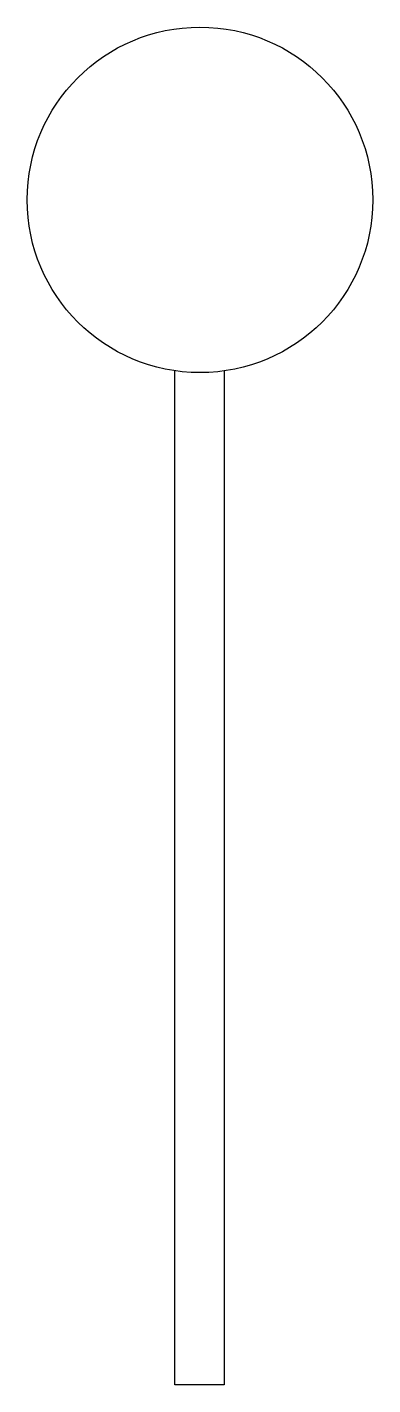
# Model space of a CAD drawing. Header units: metres. Extents: x -0.065 to 0.065, y 0 to 0.51.
import ezdxf

# ---------------------------------------------------------------- set-up
doc = ezdxf.new("R2010")
doc.units = ezdxf.units.M

msp = doc.modelspace()

# ---------------------------------------------------------------- linework, layer by layer
for p, q in [((-0.00927, 0), (-0.00927, 0.3806)), ((0.00927, 0.38055), (0.00927, 0)), ((0.00927, 0), (-0.00927, 0))]:
    msp.add_line(p, q)
msp.add_circle((0.00018, 0.44475), 0.06483)

doc.saveas('drawing.dxf')
